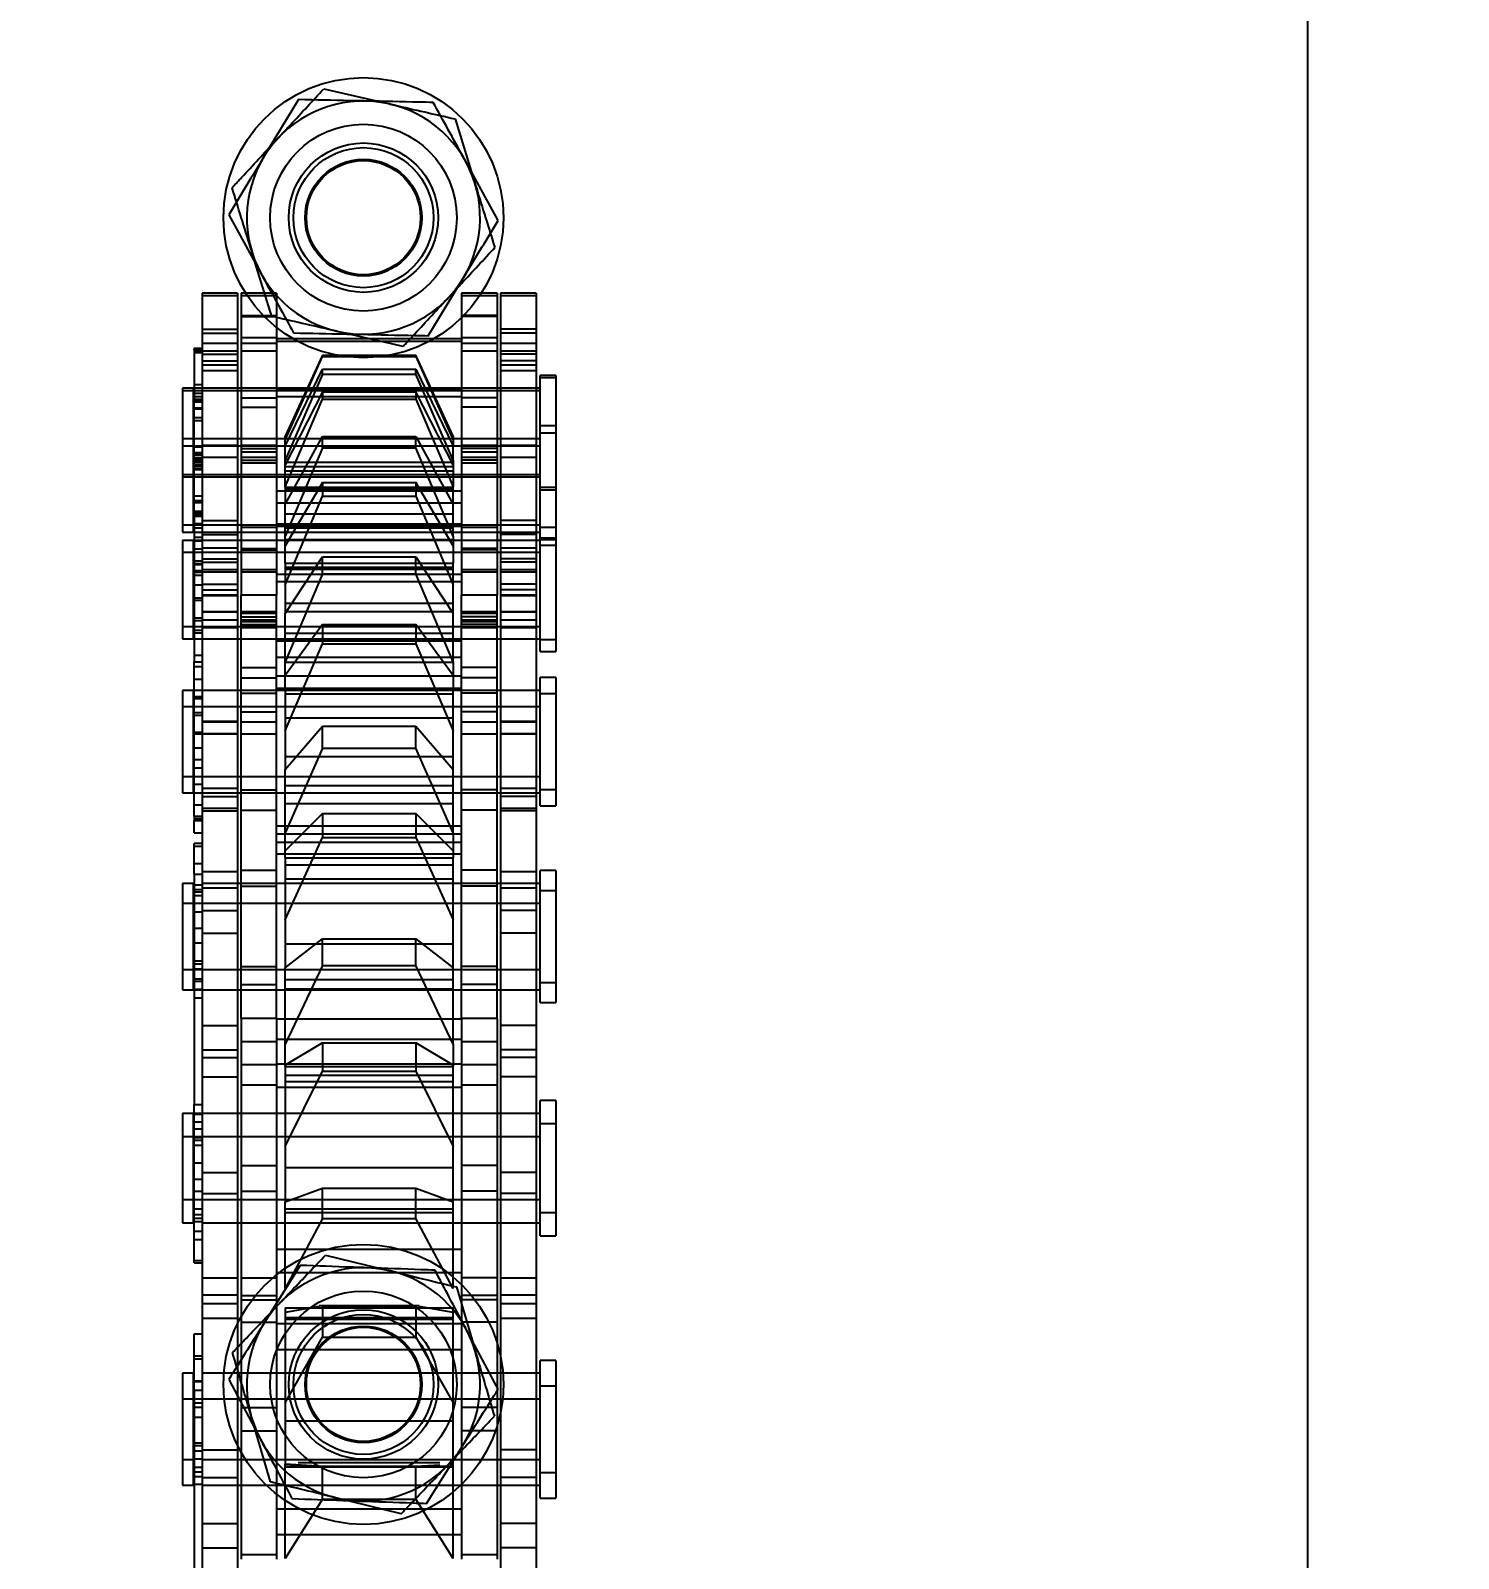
# Model space of a CAD drawing. Header units: metres. Extents: x 0 to 63075, y 0 to 44550.
# Drawn here: x 13789.2 to 13850.4, y 30294.1 to 30359.6 of the extents above; entities that cross this region are included whole.
import ezdxf

# ---------------------------------------------------------------- set-up
doc = ezdxf.new("R2010")
doc.units = ezdxf.units.M
doc.header["$LTSCALE"] = 75
doc.linetypes.add('HIDDEN2', pattern=[4.7625, 3.175, -1.5875])
for name, color, linetype in [('18_COTAS', 7, 'Continuous'), ('SDM', 7, 'Continuous'), ('SL1', 8, 'Continuous'), ('SL4', 4, 'Continuous'), ('ST1', 7, 'HIDDEN2')]:
    doc.layers.add(name, color=color, linetype=linetype)
doc.styles.add('ROMANS', font='ROMANS.SHX')
doc.dimstyles.new('75___1-75', dxfattribs={"dimscale": 75, "dimtxt": 2.5, "dimasz": 2, "dimexe": 1.5, "dimexo": 1, "dimgap": 0.5, "dimtad": 1, "dimdec": 0, "dimzin": 12, "dimtxsty": 'ROMANS', "dimcen": 0, "dimclrd": 256, "dimclre": 256, "dimclrt": 3, "dimazin": 3, "dimtfac": 1, "dimtdec": 0, "dimtmove": 0, "dimatfit": 0, "dimfxl": 1, "dimlwd": -1, "dimlwe": -1, "dimarcsym": 0})

# ---------------------------------------------------------------- blocks, each defined once
blk = doc.blocks.new('A$C1d93b9d1')
at = {"layer": 'SL1'}
for radius, start, end in [(1979, 150.488695, 76.215496), (1915.5, 151.397673, 77.946628), (1915.5, 151.397673, 77.482416), (1907.5, 151.517007, 77.895312), (1508, 159.384288, 0), (1508, 159.384288, 0), (1500, 179.960074, 0.039926)]:
    blk.add_arc((6031.727, 6950), radius, start, end, dxfattribs=at)
blk = doc.blocks.new('*D27')
at = {"layer": '18_COTAS', "transparency": 16777216}
for p, q in [((12131.24, 27878.333), (12131.24, 30705.371)), ((13913.74, 30509.566), (13913.74, 30705.371)), ((11981.24, 30592.871), (11122.311, 30592.871)), ((13913.74, 30592.871), (12131.24, 30592.871)), ((14063.74, 30592.871), (14213.74, 30592.871))]:
    blk.add_line(p, q, dxfattribs=at)
for points in [[(11981.24, 30617.871), (11981.24, 30567.871), (12131.24, 30592.871)], [(14063.74, 30617.871), (14063.74, 30567.871), (13913.74, 30592.871)]]:
    blk.add_solid(points, dxfattribs=at)
at = {"layer": 'Defpoints', "color": 0, "transparency": 16777216}
for p in [(13913.74, 30592.871), (13913.74, 30434.566), (12131.24, 27803.333)]:
    blk.add_point(p, dxfattribs=at)
at = {"layer": '18_COTAS', "color": 3, "transparency": 16777216, "insert": (11476.776, 30724.121), "char_height": 187.5, "attachment_point": 5, "style": 'ROMANS'}
blk.add_mtext('1782', dxfattribs=at)
blk = doc.blocks.new('A$C429c7d53')
at = {"layer": 'SL4'}
for p, q in [((79.979, 3266.559), (78.483, 3264.09)), ((88.532, 3261.379), (87.142, 3263.909)), ((76.988, 3261.621), (78.378, 3259.091)), ((85.541, 3256.441), (87.037, 3258.91)), ((80.052, 3216.599), (78.521, 3214.152)), ((88.53, 3211.295), (87.176, 3213.845)), ((76.99, 3211.705), (78.344, 3209.155)), ((85.468, 3206.401), (86.999, 3208.848))]:
    blk.add_line(p, q, dxfattribs=at)
for centre, start, end in [((82.76, 3261.5), 88.79712, 148.79712), ((82.76, 3261.5), 28.79712, 88.79712), ((82.76, 3261.5), 148.79712, 208.79712), ((82.76, 3261.5), 328.79712, 28.79712), ((82.76, 3261.5), 208.79712, 268.79712), ((82.76, 3261.5), 268.79712, 328.79712), ((82.76, 3211.5), 87.96809, 147.96809), ((82.76, 3211.5), 27.96809, 87.96809), ((82.76, 3211.5), 147.96809, 207.96809), ((82.76, 3211.5), 327.96809, 27.96809), ((82.76, 3211.5), 207.96809, 267.96809), ((82.76, 3211.5), 267.96809, 327.96809)]:
    blk.add_arc(centre, 5, start, end, dxfattribs=at)
for points, knots in [([(82.865, 3266.499), (82.639, 3266.504), (81.662, 3266.524), (80.71, 3266.544), (79.979, 3266.559)], [0, 0, 0, 0, 0.231849, 1, 1, 1, 1]), ([(85.751, 3266.438), (85.553, 3266.442), (84.613, 3266.462), (83.636, 3266.483), (82.865, 3266.499)], [0, 0, 0, 0, 0.211001, 1, 1, 1, 1]), ([(87.142, 3263.909), (87.109, 3263.969), (86.639, 3264.823), (86.179, 3265.66), (85.751, 3266.438)], [0, 0, 0, 0, 0.070201, 1, 1, 1, 1]), ([(78.483, 3264.09), (78.448, 3264.032), (77.943, 3263.198), (77.448, 3262.381), (76.988, 3261.621)], [0, 0, 0, 0, 0.070201, 1, 1, 1, 1]), ([(87.037, 3258.91), (87.072, 3258.968), (87.577, 3259.802), (88.072, 3260.619), (88.532, 3261.379)], [0, 0, 0, 0, 0.070201, 1, 1, 1, 1]), ([(78.378, 3259.091), (78.411, 3259.031), (78.881, 3258.177), (79.341, 3257.34), (79.769, 3256.562)], [0, 0, 0, 0, 0.070201, 1, 1, 1, 1]), ([(79.769, 3256.562), (80.5, 3256.546), (81.452, 3256.526), (82.429, 3256.506), (82.655, 3256.501)], [0, 0, 0, 0, 0.7681507, 1, 1, 1, 1]), ([(82.655, 3256.501), (83.426, 3256.485), (84.403, 3256.464), (85.343, 3256.445), (85.541, 3256.441)], [0, 0, 0, 0, 0.788999, 1, 1, 1, 1]), ([(82.937, 3216.497), (82.711, 3216.505), (81.735, 3216.54), (80.783, 3216.573), (80.052, 3216.599)], [0, 0, 0, 0, 0.231849, 1, 1, 1, 1]), ([(85.822, 3216.395), (85.624, 3216.402), (84.685, 3216.435), (83.708, 3216.47), (82.937, 3216.497)], [0, 0, 0, 0, 0.211001, 1, 1, 1, 1]), ([(87.176, 3213.845), (87.144, 3213.905), (86.687, 3214.766), (86.239, 3215.61), (85.822, 3216.395)], [0, 0, 0, 0, 0.070201, 1, 1, 1, 1]), ([(78.521, 3214.152), (78.485, 3214.094), (77.968, 3213.268), (77.461, 3212.458), (76.99, 3211.705)], [0, 0, 0, 0, 0.070201, 1, 1, 1, 1]), ([(86.999, 3208.848), (87.035, 3208.906), (87.552, 3209.732), (88.059, 3210.542), (88.53, 3211.295)], [0, 0, 0, 0, 0.070201, 1, 1, 1, 1]), ([(78.344, 3209.155), (78.376, 3209.095), (78.833, 3208.234), (79.281, 3207.39), (79.698, 3206.605)], [0, 0, 0, 0, 0.070201, 1, 1, 1, 1]), ([(79.698, 3206.605), (80.429, 3206.58), (81.38, 3206.546), (82.356, 3206.511), (82.583, 3206.503)], [0, 0, 0, 0, 0.768151, 1, 1, 1, 1]), ([(82.583, 3206.503), (83.353, 3206.476), (84.33, 3206.441), (85.269, 3206.408), (85.468, 3206.401)], [0, 0, 0, 0, 0.788999, 1, 1, 1, 1])]:
    blk.add_open_spline(points, degree=3, knots=knots, dxfattribs=at)
at = {"layer": 'ST1'}
for p, q in [((123.235, 3129.494), (123.235, 3339.738)), ((81.057, 3267.017), (83.872, 3266.375)), ((86.686, 3265.733), (87.538, 3262.975)), ((78.834, 3257.267), (77.982, 3260.025)), ((75.843, 3258.263), (75.843, 3256.727)), ((77.363, 3258.263), (75.843, 3258.263)), ((77.363, 3258.156), (75.843, 3258.156)), ((77.363, 3258.263), (77.363, 3256.727)), ((77.515, 3258.263), (77.515, 3256.102)), ((79.035, 3258.263), (77.515, 3258.263)), ((79.035, 3258.156), (77.515, 3258.156)), ((79.035, 3258.263), (79.035, 3256.102)), ((86.965, 3258.263), (86.965, 3256.102)), ((88.485, 3258.263), (86.965, 3258.263)), ((88.485, 3258.156), (86.965, 3258.156)), ((88.485, 3258.263), (88.485, 3256.102)), ((88.637, 3258.263), (88.637, 3256.727)), ((90.157, 3258.263), (88.637, 3258.263)), ((90.157, 3258.156), (88.637, 3258.156)), ((90.157, 3258.263), (90.157, 3256.727)), ((77.515, 3257.313), (79.035, 3257.313)), ((77.515, 3257.259), (79.035, 3257.259)), ((88.485, 3257.313), (86.965, 3257.313)), ((88.485, 3257.259), (86.965, 3257.259)), ((75.843, 3256.727), (77.363, 3256.727)), ((75.843, 3256.727), (75.843, 3256.102)), ((75.843, 3256.551), (77.363, 3256.551)), ((77.363, 3256.727), (77.363, 3256.102)), ((77.515, 3256.363), (79.035, 3256.363)), ((86.965, 3256.303), (79.035, 3256.303)), ((86.965, 3256.196), (79.035, 3256.196)), ((84.463, 3255.983), (81.648, 3256.625)), ((86.965, 3256.363), (88.485, 3256.363)), ((90.157, 3256.727), (88.637, 3256.727)), ((88.637, 3256.727), (88.637, 3256.102)), ((90.157, 3256.551), (88.637, 3256.551)), ((90.157, 3256.727), (90.157, 3256.102)), ((75.511, 3255.844), (75.511, 3255.895)), ((75.843, 3255.895), (75.511, 3255.895)), ((75.511, 3255.844), (75.843, 3255.844)), ((75.511, 3255.844), (75.511, 3253.682)), ((75.843, 3255.788), (75.511, 3255.788)), ((75.511, 3255.726), (75.843, 3255.726)), ((75.843, 3256.102), (75.843, 3251.658)), ((77.363, 3256.102), (75.843, 3256.102)), ((77.363, 3255.783), (75.843, 3255.783)), ((75.843, 3255.646), (77.363, 3255.646)), ((77.363, 3256.102), (77.363, 3251.74)), ((77.515, 3256.102), (77.515, 3253.784)), ((79.035, 3256.102), (77.515, 3256.102)), ((79.035, 3255.783), (77.515, 3255.783)), ((79.035, 3256.102), (79.035, 3253.784)), ((81, 3255.607), (79.4, 3252.135)), ((79.4, 3251.967), (81, 3255.549)), ((81, 3255.607), (85, 3255.607)), ((81, 3255.607), (81, 3255.549)), ((81, 3255.549), (85, 3255.549)), ((86.6, 3252.135), (85, 3255.607)), ((85, 3255.607), (85, 3255.549)), ((85, 3255.549), (86.6, 3251.967)), ((86.965, 3256.102), (86.965, 3253.784)), ((88.485, 3256.102), (86.965, 3256.102)), ((88.485, 3255.783), (86.965, 3255.783)), ((88.485, 3256.102), (88.485, 3253.784)), ((88.637, 3256.102), (88.637, 3251.74)), ((90.157, 3256.102), (88.637, 3256.102)), ((90.157, 3255.783), (88.637, 3255.783)), ((90.157, 3255.646), (88.637, 3255.646)), ((90.157, 3256.102), (90.157, 3251.74)), ((75.843, 3255.365), (77.363, 3255.365)), ((75.843, 3255.19), (77.363, 3255.19)), ((75.843, 3254.947), (77.363, 3254.947)), ((79.4, 3251.713), (81, 3255.009)), ((81, 3254.799), (81, 3255.009)), ((81, 3255.009), (85, 3255.009)), ((85, 3254.799), (85, 3255.009)), ((85, 3255.009), (86.6, 3251.713)), ((90.157, 3255.365), (88.637, 3255.365)), ((88.637, 3255.19), (90.157, 3255.19)), ((88.637, 3254.947), (90.157, 3254.947)), ((75.511, 3254.348), (75.843, 3254.348)), ((81, 3254.799), (79.4, 3251.107)), ((81, 3254.799), (85, 3254.799)), ((86.6, 3251.107), (85, 3254.799)), ((90.341, 3252.58), (90.341, 3254.742)), ((91, 3254.742), (90.341, 3254.742)), ((91, 3254.635), (90.341, 3254.635)), ((91, 3254.742), (91, 3252.58)), ((75, 3254.188), (75, 3252.027)), ((75.474, 3254.188), (75, 3254.188)), ((75.474, 3254.081), (75, 3254.081)), ((75.474, 3252.029), (75.474, 3254.188)), ((75.843, 3253.819), (75.474, 3253.819)), ((75.843, 3253.712), (75.474, 3253.712)), ((77.363, 3254.188), (75.511, 3254.188)), ((77.363, 3254.081), (75.511, 3254.081)), ((75.511, 3253.986), (75.843, 3253.986)), ((75.511, 3253.682), (75.843, 3253.682)), ((75.511, 3249.372), (75.511, 3253.682)), ((75.511, 3253.612), (75.843, 3253.612)), ((90.341, 3254.188), (75.843, 3254.188)), ((90.341, 3254.081), (75.843, 3254.081)), ((79.035, 3254.188), (77.515, 3254.188)), ((79.035, 3254.081), (77.515, 3254.081)), ((77.515, 3253.784), (79.035, 3253.784)), ((77.515, 3253.784), (77.515, 3251.74)), ((86.965, 3254.188), (79.035, 3254.188)), ((86.965, 3254.142), (79.035, 3254.142)), ((86.965, 3254.081), (79.035, 3254.081)), ((86.965, 3253.823), (79.035, 3253.823)), ((79.035, 3253.784), (79.035, 3251.74)), ((81, 3254.04), (79.4, 3250.901)), ((79.4, 3249.964), (81, 3253.715)), ((81, 3254.04), (85, 3254.04)), ((81, 3254.04), (81, 3253.715)), ((81, 3253.715), (85, 3253.715)), ((86.6, 3250.901), (85, 3254.04)), ((85, 3254.04), (85, 3253.715)), ((85, 3253.715), (86.6, 3249.964)), ((88.485, 3254.188), (86.965, 3254.188)), ((88.485, 3254.081), (86.965, 3254.081)), ((88.485, 3253.784), (86.965, 3253.784)), ((86.965, 3253.784), (86.965, 3251.74)), ((88.485, 3253.784), (88.485, 3251.74)), ((90.157, 3254.188), (88.637, 3254.188)), ((90.157, 3254.081), (88.637, 3254.081)), ((75.511, 3253.352), (75.843, 3253.352)), ((75.511, 3253.312), (75.843, 3253.312)), ((75.511, 3252.94), (75.843, 3252.94)), ((77.515, 3253.385), (79.035, 3253.385)), ((88.485, 3253.385), (86.965, 3253.385)), ((75.511, 3252.803), (75.843, 3252.803)), ((90.341, 3248.218), (90.341, 3252.58)), ((91, 3252.58), (90.341, 3252.58)), ((91, 3252.261), (90.341, 3252.261)), ((91, 3252.58), (91, 3248.218)), ((75, 3252.027), (75, 3248.337)), ((75.474, 3252.027), (75, 3252.027)), ((75.474, 3251.708), (75, 3251.708)), ((75.474, 3249.867), (75.474, 3252.027)), ((75.843, 3251.658), (75.474, 3251.658)), ((77.363, 3252.027), (75.511, 3252.027)), ((77.363, 3251.708), (75.511, 3251.708)), ((90.341, 3252.027), (75.843, 3252.027)), ((75.843, 3251.74), (75.843, 3248.525)), ((77.363, 3251.74), (75.843, 3251.74)), ((90.341, 3251.708), (75.843, 3251.708)), ((77.363, 3251.74), (77.363, 3248.525)), ((79.035, 3252.027), (77.515, 3252.027)), ((77.515, 3251.74), (77.515, 3245.318)), ((79.035, 3251.74), (77.515, 3251.74)), ((79.035, 3251.708), (77.515, 3251.708)), ((77.515, 3251.603), (79.035, 3251.603)), ((86.965, 3252.027), (79.035, 3252.027)), ((79.035, 3251.74), (79.035, 3245.318)), ((86.965, 3251.708), (79.035, 3251.708)), ((79.4, 3251.713), (79.4, 3252.135)), ((79.4, 3249.209), (81, 3252.115)), ((79.4, 3251.107), (79.4, 3251.713)), ((81, 3251.643), (79.4, 3247.849)), ((81, 3251.643), (81, 3252.115)), ((81, 3252.115), (85, 3252.115)), ((81, 3251.643), (85, 3251.643)), ((85, 3251.643), (85, 3252.115)), ((85, 3252.115), (86.6, 3249.209)), ((86.6, 3247.849), (85, 3251.643)), ((86.6, 3252.135), (86.6, 3251.713)), ((86.6, 3251.107), (86.6, 3251.713)), ((88.485, 3252.027), (86.965, 3252.027)), ((86.965, 3251.74), (86.965, 3245.318)), ((88.485, 3251.74), (86.965, 3251.74)), ((88.485, 3251.708), (86.965, 3251.708)), ((88.485, 3251.603), (86.965, 3251.603)), ((88.485, 3251.74), (88.485, 3245.318)), ((90.157, 3252.027), (88.637, 3252.027)), ((88.637, 3251.74), (88.637, 3248.525)), ((90.157, 3251.74), (88.637, 3251.74)), ((90.157, 3251.708), (88.637, 3251.708)), ((90.157, 3251.74), (90.157, 3248.525)), ((75.843, 3251.339), (75.474, 3251.339)), ((75.511, 3251.439), (75.843, 3251.439)), ((75.511, 3251.329), (75.843, 3251.329)), ((75.843, 3251.324), (75.511, 3251.324)), ((75.511, 3251.201), (75.843, 3251.201)), ((75.511, 3251.196), (75.843, 3251.196)), ((75.843, 3251.16), (75.511, 3251.16)), ((75.511, 3251.106), (75.843, 3251.106)), ((75.511, 3251.077), (75.843, 3251.077)), ((75.511, 3251.064), (75.843, 3251.064)), ((75.511, 3251.035), (75.843, 3251.035)), ((75.511, 3250.939), (75.843, 3250.939)), ((77.363, 3251.22), (75.843, 3251.22)), ((77.515, 3251.466), (79.035, 3251.466)), ((79.035, 3251.22), (77.515, 3251.22)), ((77.515, 3251.104), (79.035, 3251.104)), ((77.515, 3250.988), (79.035, 3250.988)), ((79.4, 3249.956), (79.4, 3251.107)), ((79.4, 3251.027), (86.6, 3251.027)), ((86.6, 3251.107), (86.6, 3249.956)), ((86.965, 3251.466), (88.485, 3251.466)), ((88.485, 3251.22), (86.965, 3251.22)), ((88.485, 3251.104), (86.965, 3251.104)), ((86.965, 3250.988), (88.485, 3250.988)), ((90.157, 3251.22), (88.637, 3251.22)), ((75, 3250.498), (75.474, 3250.498)), ((75, 3250.391), (75.474, 3250.391)), ((75.474, 3250.867), (75.843, 3250.867)), ((75.474, 3250.76), (75.843, 3250.76)), ((75.511, 3250.709), (75.843, 3250.709)), ((75.511, 3250.498), (77.363, 3250.498)), ((75.511, 3250.391), (77.363, 3250.391)), ((75.843, 3250.498), (90.341, 3250.498)), ((75.843, 3250.391), (90.341, 3250.391)), ((77.515, 3250.498), (79.035, 3250.498)), ((77.515, 3250.391), (79.035, 3250.391)), ((79.035, 3250.498), (86.965, 3250.498)), ((79.035, 3250.391), (86.965, 3250.391)), ((79.4, 3250.836), (86.6, 3250.836)), ((79.4, 3250.645), (86.6, 3250.645)), ((86.965, 3250.498), (88.485, 3250.498)), ((86.965, 3250.391), (88.485, 3250.391)), ((88.637, 3250.498), (90.157, 3250.498)), ((88.637, 3250.391), (90.157, 3250.391)), ((75.474, 3248.337), (75.474, 3249.867)), ((86.965, 3249.78), (79.035, 3249.78)), ((81, 3250.15), (79.4, 3247.443)), ((79.4, 3249.956), (86.6, 3249.956)), ((79.4, 3249.956), (79.4, 3249.209)), ((79.4, 3249.872), (86.6, 3249.872)), ((81, 3250.15), (85, 3250.15)), ((81, 3250.15), (81, 3249.569)), ((86.6, 3247.443), (85, 3250.15)), ((85, 3250.15), (85, 3249.569)), ((86.6, 3249.209), (86.6, 3249.956)), ((90.341, 3249.945), (91, 3249.945)), ((90.341, 3249.838), (91, 3249.838)), ((75.511, 3249.585), (75.843, 3249.585)), ((75.511, 3248.884), (75.511, 3249.372)), ((75.843, 3249.372), (75.511, 3249.372)), ((75.511, 3249.296), (75.843, 3249.296)), ((86.965, 3249.26), (79.035, 3249.26)), ((79.4, 3245.769), (81, 3249.569)), ((79.4, 3247.849), (79.4, 3249.209)), ((81, 3249.569), (85, 3249.569)), ((85, 3249.569), (86.6, 3245.769)), ((86.6, 3247.849), (86.6, 3249.209)), ((75, 3248.337), (75, 3248.018)), ((75, 3248.337), (75.474, 3248.337)), ((75.474, 3248.706), (75.843, 3248.706)), ((75.474, 3248.387), (75.843, 3248.387)), ((75.474, 3248.018), (75.474, 3248.337)), ((75.843, 3248.913), (75.511, 3248.913)), ((75.511, 3248.884), (75.843, 3248.884)), ((75.511, 3248.884), (75.511, 3242.463)), ((75.843, 3248.852), (75.511, 3248.852)), ((75.511, 3248.843), (75.843, 3248.843)), ((75.843, 3248.787), (75.511, 3248.787)), ((75.511, 3248.747), (75.843, 3248.747)), ((75.511, 3248.727), (75.843, 3248.727)), ((75.511, 3248.337), (77.363, 3248.337)), ((75.511, 3248.334), (75.843, 3248.334)), ((75.843, 3248.525), (77.363, 3248.525)), ((75.843, 3248.525), (75.843, 3245.318)), ((75.843, 3248.337), (90.341, 3248.337)), ((77.363, 3248.525), (77.363, 3245.318)), ((77.515, 3248.337), (79.035, 3248.337)), ((79.035, 3248.383), (86.965, 3248.383)), ((79.035, 3248.337), (86.965, 3248.337)), ((79.4, 3248.805), (86.6, 3248.805)), ((86.965, 3248.337), (88.485, 3248.337)), ((90.157, 3248.525), (88.637, 3248.525)), ((88.637, 3248.525), (88.637, 3245.318)), ((88.637, 3248.337), (90.157, 3248.337)), ((90.157, 3248.525), (90.157, 3245.318)), ((75, 3248.018), (75.474, 3248.018)), ((75, 3247.665), (75, 3243.975)), ((75.474, 3247.665), (75, 3247.665)), ((75.474, 3244.887), (75.474, 3247.665)), ((75.511, 3248.206), (75.843, 3248.206)), ((75.511, 3248.018), (77.363, 3248.018)), ((75.511, 3247.809), (75.843, 3247.809)), ((77.363, 3247.665), (75.511, 3247.665)), ((75.843, 3248.018), (90.341, 3248.018)), ((75.843, 3247.916), (77.363, 3247.916)), ((90.341, 3247.665), (75.843, 3247.665)), ((79.035, 3248.217), (77.515, 3248.217)), ((77.515, 3248.018), (79.035, 3248.018)), ((79.035, 3247.665), (77.515, 3247.665)), ((79.035, 3248.276), (86.965, 3248.276)), ((79.035, 3248.018), (86.965, 3248.018)), ((86.965, 3247.665), (79.035, 3247.665)), ((79.4, 3248.24), (86.6, 3248.24)), ((79.4, 3248.207), (86.6, 3248.207)), ((79.4, 3246.692), (79.4, 3247.849)), ((79.4, 3247.715), (86.6, 3247.715)), ((86.6, 3247.849), (86.6, 3246.692)), ((88.485, 3248.217), (86.965, 3248.217)), ((86.965, 3248.018), (88.485, 3248.018)), ((88.485, 3247.665), (86.965, 3247.665)), ((88.637, 3248.018), (90.157, 3248.018)), ((90.157, 3247.916), (88.637, 3247.916)), ((90.157, 3247.665), (88.637, 3247.665)), ((90.341, 3243.421), (90.341, 3248.218)), ((91, 3248.218), (90.341, 3248.218)), ((90.341, 3247.783), (91, 3247.783)), ((91, 3247.699), (90.341, 3247.699)), ((91, 3248.218), (91, 3243.421)), ((75.474, 3247.145), (75, 3247.145)), ((75.843, 3247.296), (75.474, 3247.296)), ((75.511, 3247.653), (75.843, 3247.653)), ((77.363, 3247.145), (75.511, 3247.145)), ((77.363, 3247.335), (75.843, 3247.335)), ((77.363, 3247.152), (75.843, 3247.152)), ((90.341, 3247.145), (75.843, 3247.145)), ((77.515, 3247.32), (79.035, 3247.32)), ((77.515, 3247.267), (79.035, 3247.267)), ((79.035, 3247.145), (77.515, 3247.145)), ((86.965, 3247.145), (79.035, 3247.145)), ((88.485, 3247.32), (86.965, 3247.32)), ((88.485, 3247.267), (86.965, 3247.267)), ((88.485, 3247.145), (86.965, 3247.145)), ((90.157, 3247.335), (88.637, 3247.335)), ((90.157, 3247.152), (88.637, 3247.152)), ((90.157, 3247.145), (88.637, 3247.145)), ((90.341, 3247.464), (91, 3247.464)), ((75.843, 3246.776), (75.474, 3246.776)), ((75.511, 3246.681), (75.843, 3246.681)), ((75.511, 3246.63), (75.843, 3246.63)), ((75.511, 3246.374), (75.843, 3246.374)), ((75.843, 3246.879), (77.363, 3246.879)), ((75.843, 3246.734), (77.363, 3246.734)), ((75.843, 3246.423), (77.363, 3246.423)), ((77.515, 3246.423), (79.035, 3246.423)), ((79.4, 3244.537), (81, 3246.959)), ((79.4, 3246.692), (86.6, 3246.692)), ((79.4, 3246.692), (79.4, 3244.537)), ((79.4, 3246.526), (86.6, 3246.526)), ((79.4, 3246.434), (86.6, 3246.434)), ((81, 3246.24), (81, 3246.959)), ((81, 3246.959), (85, 3246.959)), ((85, 3246.24), (85, 3246.959)), ((85, 3246.959), (86.6, 3244.537)), ((86.6, 3244.537), (86.6, 3246.692)), ((86.965, 3246.423), (88.485, 3246.423)), ((90.157, 3246.879), (88.637, 3246.879)), ((90.157, 3246.734), (88.637, 3246.734)), ((88.637, 3246.423), (90.157, 3246.423)), ((75.511, 3246.311), (75.843, 3246.311)), ((75.511, 3246.18), (75.843, 3246.18)), ((75.511, 3245.764), (75.843, 3245.764)), ((75.843, 3246.316), (77.363, 3246.316)), ((75.843, 3245.798), (77.363, 3245.798)), ((77.515, 3246.316), (79.035, 3246.316)), ((79.035, 3246.222), (86.965, 3246.222)), ((79.035, 3245.903), (86.965, 3245.903)), ((81, 3246.24), (79.4, 3242.467)), ((81, 3246.24), (85, 3246.24)), ((86.6, 3242.467), (85, 3246.24)), ((86.965, 3246.316), (88.485, 3246.316)), ((88.637, 3246.316), (90.157, 3246.316)), ((90.157, 3245.798), (88.637, 3245.798)), ((75.511, 3245.214), (75.843, 3245.214)), ((75.511, 3245.106), (75.843, 3245.106)), ((75.843, 3245.548), (77.363, 3245.548)), ((75.843, 3245.318), (75.843, 3237.044)), ((77.363, 3245.318), (75.843, 3245.318)), ((75.843, 3245.315), (77.363, 3245.315)), ((75.843, 3245.311), (77.363, 3245.311)), ((77.363, 3245.318), (77.363, 3237.044)), ((77.515, 3241.12), (77.515, 3245.318)), ((79.035, 3245.318), (77.515, 3245.318)), ((79.035, 3241.12), (79.035, 3245.318)), ((86.965, 3241.12), (86.965, 3245.318)), ((88.485, 3245.318), (86.965, 3245.318)), ((88.485, 3241.12), (88.485, 3245.318)), ((90.157, 3245.548), (88.637, 3245.548)), ((88.637, 3245.318), (88.637, 3237.044)), ((90.157, 3245.318), (88.637, 3245.318)), ((90.157, 3245.315), (88.637, 3245.315)), ((88.637, 3245.311), (90.157, 3245.311)), ((90.157, 3245.318), (90.157, 3237.044)), ((75.474, 3243.975), (75.474, 3244.887)), ((77.363, 3244.615), (75.843, 3244.615)), ((75.843, 3244.613), (77.363, 3244.613)), ((75.843, 3244.612), (77.363, 3244.612)), ((79.035, 3244.615), (77.515, 3244.615)), ((79.035, 3244.535), (77.515, 3244.535)), ((77.515, 3244.398), (79.035, 3244.398)), ((79.4, 3244.974), (86.6, 3244.974)), ((79.4, 3244.62), (86.6, 3244.62)), ((79.4, 3242.467), (79.4, 3244.537)), ((86.6, 3242.467), (86.6, 3244.537)), ((88.485, 3244.615), (86.965, 3244.615)), ((88.485, 3244.535), (86.965, 3244.535)), ((88.485, 3244.398), (86.965, 3244.398)), ((90.157, 3244.615), (88.637, 3244.615)), ((90.157, 3244.613), (88.637, 3244.613)), ((88.637, 3244.612), (90.157, 3244.612)), ((75, 3243.975), (75, 3243.455)), ((75, 3243.975), (75.474, 3243.975)), ((75.474, 3244.344), (75.843, 3244.344)), ((75.474, 3243.455), (75.474, 3243.975)), ((75.474, 3243.824), (75.843, 3243.824)), ((75.511, 3244.238), (75.843, 3244.238)), ((75.511, 3243.975), (77.363, 3243.975)), ((75.843, 3244.262), (77.363, 3244.262)), ((75.843, 3243.975), (90.341, 3243.975)), ((75.843, 3243.943), (77.363, 3243.943)), ((77.515, 3244.262), (79.035, 3244.262)), ((79.035, 3244.176), (77.515, 3244.176)), ((77.515, 3244.059), (79.035, 3244.059)), ((77.515, 3243.975), (79.035, 3243.975)), ((77.515, 3243.943), (79.035, 3243.943)), ((79.035, 3243.975), (86.965, 3243.975)), ((81, 3244.061), (79.4, 3241.874)), ((81, 3244.061), (85, 3244.061)), ((81, 3244.061), (81, 3243.242)), ((86.6, 3241.874), (85, 3244.061)), ((85, 3244.061), (85, 3243.242)), ((86.965, 3244.262), (88.485, 3244.262)), ((88.485, 3244.176), (86.965, 3244.176)), ((88.485, 3244.059), (86.965, 3244.059)), ((86.965, 3243.975), (88.485, 3243.975)), ((86.965, 3243.943), (88.485, 3243.943)), ((88.637, 3244.262), (90.157, 3244.262)), ((88.637, 3243.975), (90.157, 3243.975)), ((88.637, 3243.943), (90.157, 3243.943)), ((75, 3243.455), (75.474, 3243.455)), ((75.511, 3243.702), (75.843, 3243.702)), ((75.511, 3243.455), (77.363, 3243.455)), ((75.843, 3243.455), (90.341, 3243.455)), ((77.515, 3243.455), (79.035, 3243.455)), ((79.035, 3243.455), (86.965, 3243.455)), ((86.965, 3243.358), (79.035, 3243.358)), ((79.4, 3243.697), (86.6, 3243.697)), ((79.4, 3239.515), (81, 3243.242)), ((81, 3243.242), (85, 3243.242)), ((85, 3243.242), (86.6, 3239.515)), ((86.965, 3243.455), (88.485, 3243.455)), ((88.637, 3243.455), (90.157, 3243.455)), ((90.341, 3242.902), (90.341, 3243.421)), ((90.341, 3243.421), (91, 3243.421)), ((91, 3243.421), (91, 3242.902)), ((75.511, 3242.755), (75.843, 3242.755)), ((75.511, 3242.463), (75.843, 3242.463)), ((75.511, 3235.846), (75.511, 3242.463)), ((86.965, 3242.655), (79.035, 3242.655)), ((79.4, 3241.34), (79.4, 3242.467)), ((79.4, 3242.453), (86.6, 3242.453)), ((86.6, 3242.467), (86.6, 3241.34)), ((90.341, 3242.902), (91, 3242.902)), ((75.511, 3242.266), (75.843, 3242.266)), ((77.515, 3242.218), (79.035, 3242.218)), ((77.515, 3241.778), (79.035, 3241.778)), ((79.035, 3241.86), (86.965, 3241.86)), ((88.485, 3242.218), (86.965, 3242.218)), ((88.485, 3241.778), (86.965, 3241.778)), ((90.341, 3237), (90.341, 3241.797)), ((91, 3241.797), (90.341, 3241.797)), ((91, 3241.797), (91, 3237)), ((75, 3241.243), (75, 3237.553)), ((75.474, 3241.243), (75, 3241.243)), ((75.474, 3238.465), (75.474, 3241.243)), ((75.511, 3241.728), (75.843, 3241.728)), ((77.363, 3241.243), (75.511, 3241.243)), ((90.341, 3241.243), (75.843, 3241.243)), ((79.035, 3241.243), (77.515, 3241.243)), ((77.515, 3241.12), (79.035, 3241.12)), ((77.515, 3236.983), (77.515, 3241.12)), ((79.035, 3241.34), (86.965, 3241.34)), ((86.965, 3241.243), (79.035, 3241.243)), ((79.035, 3236.983), (79.035, 3241.12)), ((79.4, 3241.34), (86.6, 3241.34)), ((79.4, 3241.34), (79.4, 3237.846)), ((86.6, 3237.846), (86.6, 3241.34)), ((88.485, 3241.243), (86.965, 3241.243)), ((88.485, 3241.12), (86.965, 3241.12)), ((86.965, 3236.983), (86.965, 3241.12)), ((88.485, 3236.983), (88.485, 3241.12)), ((90.157, 3241.243), (88.637, 3241.243)), ((75.474, 3240.54), (75, 3240.54)), ((75.843, 3240.874), (75.474, 3240.874)), ((75.511, 3240.98), (75.843, 3240.98)), ((77.363, 3240.54), (75.511, 3240.54)), ((90.341, 3240.54), (75.843, 3240.54)), ((79.035, 3240.54), (77.515, 3240.54)), ((86.965, 3240.54), (79.035, 3240.54)), ((79.4, 3241.098), (86.6, 3241.098)), ((88.485, 3240.54), (86.965, 3240.54)), ((90.157, 3240.54), (88.637, 3240.54)), ((91, 3241.093), (90.341, 3241.093)), ((75.843, 3240.171), (75.474, 3240.171)), ((75.511, 3240.292), (75.843, 3240.292)), ((77.363, 3239.907), (75.843, 3239.907)), ((75.843, 3239.904), (77.363, 3239.904)), ((75.843, 3239.9), (77.363, 3239.9)), ((77.515, 3240.32), (79.035, 3240.32)), ((77.515, 3239.9), (79.035, 3239.9)), ((79.4, 3240.072), (86.6, 3240.072)), ((88.485, 3240.32), (86.965, 3240.32)), ((86.965, 3239.9), (88.485, 3239.9)), ((90.157, 3239.907), (88.637, 3239.907)), ((90.157, 3239.904), (88.637, 3239.904)), ((88.637, 3239.9), (90.157, 3239.9)), ((75.511, 3239.454), (75.843, 3239.454)), ((75.511, 3239.379), (75.843, 3239.379)), ((77.363, 3239.382), (75.843, 3239.382)), ((75.843, 3239.381), (77.363, 3239.381)), ((75.843, 3239.38), (77.363, 3239.38)), ((77.515, 3239.38), (79.035, 3239.38)), ((79.4, 3237.846), (81, 3239.707)), ((81, 3238.765), (81, 3239.707)), ((81, 3239.707), (85, 3239.707)), ((85, 3238.765), (85, 3239.707)), ((85, 3239.707), (86.6, 3237.846)), ((86.965, 3239.38), (88.485, 3239.38)), ((90.157, 3239.382), (88.637, 3239.382)), ((90.157, 3239.381), (88.637, 3239.381)), ((88.637, 3239.38), (90.157, 3239.38)), ((75.511, 3238.781), (75.843, 3238.781)), ((81, 3238.765), (79.4, 3235.133)), ((81, 3238.765), (85, 3238.765)), ((86.6, 3235.133), (85, 3238.765)), ((75.474, 3237.553), (75.474, 3238.465)), ((75.474, 3237.922), (75.843, 3237.922)), ((75.511, 3238.275), (75.843, 3238.275)), ((79.4, 3238.413), (86.6, 3238.413)), ((79.4, 3235.133), (79.4, 3237.846)), ((86.6, 3235.133), (86.6, 3237.846)), ((75, 3237.553), (75, 3236.85)), ((75, 3237.553), (75.474, 3237.553)), ((75.474, 3236.85), (75.474, 3237.553)), ((75.474, 3237.219), (75.843, 3237.219)), ((75.511, 3237.553), (77.363, 3237.553)), ((75.843, 3237.553), (90.341, 3237.553)), ((77.515, 3237.553), (79.035, 3237.553)), ((79.035, 3237.553), (86.965, 3237.553)), ((86.965, 3237.553), (88.485, 3237.553)), ((88.637, 3237.553), (90.157, 3237.553)), ((75, 3236.85), (75.474, 3236.85)), ((75.511, 3236.858), (75.843, 3236.858)), ((75.511, 3236.85), (77.363, 3236.85)), ((75.843, 3237.044), (75.843, 3231.806)), ((77.363, 3237.044), (75.843, 3237.044)), ((75.843, 3236.85), (90.341, 3236.85)), ((75.843, 3236.693), (77.363, 3236.693)), ((77.363, 3237.044), (77.363, 3231.806)), ((77.515, 3236.983), (79.035, 3236.983)), ((77.515, 3227.182), (77.515, 3236.983)), ((77.515, 3236.85), (79.035, 3236.85)), ((79.035, 3227.182), (79.035, 3236.983)), ((79.035, 3236.85), (86.965, 3236.85)), ((79.4, 3237.163), (86.6, 3237.163)), ((88.485, 3236.983), (86.965, 3236.983)), ((86.965, 3227.182), (86.965, 3236.983)), ((86.965, 3236.85), (88.485, 3236.85)), ((88.485, 3227.182), (88.485, 3236.983)), ((88.637, 3237.044), (88.637, 3231.806)), ((90.157, 3237.044), (88.637, 3237.044)), ((88.637, 3236.85), (90.157, 3236.85)), ((90.157, 3236.693), (88.637, 3236.693)), ((90.157, 3237.044), (90.157, 3231.806)), ((90.341, 3236.296), (90.341, 3237)), ((90.341, 3237), (91, 3237)), ((91, 3237), (91, 3236.296)), ((75.511, 3236.334), (75.843, 3236.334)), ((77.363, 3236.178), (75.843, 3236.178)), ((75.843, 3236.078), (77.363, 3236.078)), ((77.515, 3236.102), (79.035, 3236.102)), ((79.4, 3236.392), (86.6, 3236.392)), ((81, 3235.968), (79.4, 3234.371)), ((81, 3235.968), (85, 3235.968)), ((81, 3235.968), (81, 3234.938)), ((86.6, 3234.371), (85, 3235.968)), ((85, 3235.968), (85, 3234.938)), ((88.485, 3236.102), (86.965, 3236.102)), ((90.157, 3236.178), (88.637, 3236.178)), ((90.157, 3236.078), (88.637, 3236.078)), ((90.341, 3236.296), (91, 3236.296)), ((75.511, 3235.846), (75.511, 3235.661)), ((75.511, 3235.846), (75.843, 3235.846)), ((75.511, 3235.753), (75.843, 3235.753)), ((75.511, 3235.661), (75.843, 3235.661)), ((75.511, 3235.143), (75.511, 3235.661)), ((79.035, 3235.438), (86.965, 3235.438)), ((75.511, 3235.143), (75.843, 3235.143)), ((75.511, 3233.362), (75.511, 3234.676)), ((75.843, 3234.676), (75.511, 3234.676)), ((75.511, 3234.563), (75.843, 3234.563)), ((86.965, 3235.084), (79.035, 3235.084)), ((79.035, 3234.735), (86.965, 3234.735)), ((79.4, 3234.072), (79.4, 3235.133)), ((79.4, 3231.404), (81, 3234.938)), ((81, 3234.938), (85, 3234.938)), ((85, 3234.938), (86.6, 3231.404)), ((86.6, 3235.133), (86.6, 3234.072)), ((86.965, 3234.218), (79.035, 3234.218)), ((79.4, 3234.072), (86.6, 3234.072)), ((79.4, 3234.072), (79.4, 3229.352)), ((86.6, 3229.352), (86.6, 3234.072)), ((75.843, 3233.81), (75.511, 3233.81)), ((75.511, 3233.362), (75.843, 3233.362)), ((75.511, 3233.362), (75.511, 3223.5)), ((75.843, 3233.478), (77.363, 3233.478)), ((77.515, 3233.539), (79.035, 3233.539)), ((79.4, 3233.763), (86.6, 3233.763)), ((88.485, 3233.539), (86.965, 3233.539)), ((88.637, 3233.478), (90.157, 3233.478)), ((90.341, 3228.725), (90.341, 3233.522)), ((91, 3233.522), (90.341, 3233.522)), ((91, 3233.522), (91, 3228.725)), ((75, 3232.969), (75, 3229.279)), ((75.474, 3232.969), (75, 3232.969)), ((75.474, 3229.691), (75.474, 3232.969)), ((75.843, 3232.6), (75.474, 3232.6)), ((75.511, 3232.913), (75.843, 3232.913)), ((75.511, 3232.703), (75.843, 3232.703)), ((77.363, 3232.969), (75.843, 3232.969)), ((90.341, 3232.969), (75.843, 3232.969)), ((75.843, 3232.775), (77.363, 3232.775)), ((79.035, 3232.969), (77.515, 3232.969)), ((77.515, 3232.851), (79.035, 3232.851)), ((86.965, 3232.969), (79.035, 3232.969)), ((79.4, 3233.166), (86.6, 3233.166)), ((88.485, 3232.969), (86.965, 3232.969)), ((88.485, 3232.851), (86.965, 3232.851)), ((90.157, 3232.969), (88.637, 3232.969)), ((88.637, 3232.775), (90.157, 3232.775)), ((91, 3232.657), (90.341, 3232.657)), ((75.474, 3232.103), (75, 3232.103)), ((75.511, 3232.449), (75.843, 3232.449)), ((77.363, 3232.103), (75.511, 3232.103)), ((90.341, 3232.103), (75.843, 3232.103)), ((79.035, 3232.103), (77.515, 3232.103)), ((86.965, 3232.103), (79.035, 3232.103)), ((88.485, 3232.103), (86.965, 3232.103)), ((90.157, 3232.103), (88.637, 3232.103)), ((75.843, 3231.734), (75.474, 3231.734)), ((75.843, 3231.806), (77.363, 3231.806)), ((75.843, 3231.806), (75.843, 3226.875)), ((77.363, 3231.806), (77.363, 3226.875)), ((90.157, 3231.806), (88.637, 3231.806)), ((88.637, 3231.806), (88.637, 3226.875)), ((90.157, 3231.806), (90.157, 3226.875)), ((75.511, 3231.053), (75.843, 3231.053)), ((75.843, 3230.841), (77.363, 3230.841)), ((90.157, 3230.841), (88.637, 3230.841)), ((75.511, 3230.424), (75.843, 3230.424)), ((79.4, 3229.352), (81, 3230.591)), ((79.4, 3230.384), (86.6, 3230.384)), ((81, 3229.456), (81, 3230.591)), ((81, 3230.591), (85, 3230.591)), ((85, 3229.456), (85, 3230.591)), ((85, 3230.591), (86.6, 3229.352)), ((75.474, 3229.279), (75.474, 3229.691)), ((75.474, 3229.648), (75.843, 3229.648)), ((75.511, 3229.53), (75.843, 3229.53)), ((77.515, 3229.402), (79.035, 3229.402)), ((81, 3229.456), (79.4, 3226.082)), ((79.4, 3226.082), (79.4, 3229.352)), ((81, 3229.456), (85, 3229.456)), ((86.6, 3226.082), (85, 3229.456)), ((86.6, 3226.082), (86.6, 3229.352)), ((88.485, 3229.402), (86.965, 3229.402)), ((75, 3229.279), (75, 3228.413)), ((75, 3229.279), (75.474, 3229.279)), ((75.474, 3228.413), (75.474, 3229.279)), ((75.474, 3228.782), (75.843, 3228.782)), ((75.511, 3229.309), (75.843, 3229.309)), ((75.511, 3229.279), (77.363, 3229.279)), ((75.511, 3228.886), (75.843, 3228.886)), ((75.843, 3229.279), (90.341, 3229.279)), ((77.515, 3229.279), (79.035, 3229.279)), ((79.035, 3229.279), (86.965, 3229.279)), ((79.4, 3228.847), (86.6, 3228.847)), ((86.965, 3229.279), (88.485, 3229.279)), ((88.637, 3229.279), (90.157, 3229.279)), ((90.341, 3227.86), (90.341, 3228.725)), ((90.341, 3228.725), (91, 3228.725)), ((91, 3228.725), (91, 3227.86)), ((75, 3228.413), (75.474, 3228.413)), ((75.511, 3228.438), (75.843, 3228.438)), ((75.511, 3228.413), (77.363, 3228.413)), ((75.511, 3228.067), (75.843, 3228.067)), ((75.843, 3228.413), (90.341, 3228.413)), ((77.515, 3228.632), (79.035, 3228.632)), ((77.515, 3228.413), (79.035, 3228.413)), ((79.035, 3228.413), (86.965, 3228.413)), ((79.4, 3228.446), (86.6, 3228.446)), ((88.485, 3228.632), (86.965, 3228.632)), ((86.965, 3228.413), (88.485, 3228.413)), ((88.637, 3228.413), (90.157, 3228.413)), ((90.341, 3227.86), (91, 3227.86)), ((75.843, 3226.875), (77.363, 3226.875)), ((75.843, 3226.875), (75.843, 3216.05)), ((77.363, 3226.875), (77.363, 3216.05)), ((77.515, 3227.182), (77.515, 3220.884)), ((79.035, 3227.182), (77.515, 3227.182)), ((79.035, 3227.182), (79.035, 3220.884)), ((79.035, 3227.164), (86.965, 3227.164)), ((86.965, 3227.182), (86.965, 3220.884)), ((88.485, 3227.182), (86.965, 3227.182)), ((88.485, 3227.182), (88.485, 3220.884)), ((90.157, 3226.875), (88.637, 3226.875)), ((88.637, 3226.875), (88.637, 3216.05)), ((90.157, 3226.875), (90.157, 3216.05)), ((79.035, 3226.182), (77.515, 3226.182)), ((79.035, 3226.298), (86.965, 3226.298)), ((81, 3226.133), (79.4, 3225.177)), ((79.4, 3225.123), (79.4, 3226.082)), ((81, 3226.133), (85, 3226.133)), ((81, 3226.133), (81, 3224.925)), ((86.6, 3225.177), (85, 3226.133)), ((85, 3226.133), (85, 3224.925)), ((86.6, 3226.082), (86.6, 3225.123)), ((88.485, 3226.182), (86.965, 3226.182)), ((75.843, 3225.844), (77.363, 3225.844)), ((75.843, 3225.51), (77.363, 3225.51)), ((90.157, 3225.844), (88.637, 3225.844)), ((90.157, 3225.51), (88.637, 3225.51)), ((77.515, 3225.204), (79.035, 3225.204)), ((86.965, 3225.222), (79.035, 3225.222)), ((79.4, 3225.123), (86.6, 3225.123)), ((79.4, 3225.123), (79.4, 3219.328)), ((79.4, 3221.697), (81, 3224.925)), ((79.4, 3224.755), (86.6, 3224.755)), ((81, 3224.925), (85, 3224.925)), ((85, 3224.925), (86.6, 3221.697)), ((86.6, 3219.328), (86.6, 3225.123)), ((86.965, 3225.204), (88.485, 3225.204)), ((75.843, 3224.677), (77.363, 3224.677)), ((77.515, 3224.338), (79.035, 3224.338)), ((86.965, 3224.222), (79.035, 3224.222)), ((79.4, 3224.479), (86.6, 3224.479)), ((86.965, 3224.338), (88.485, 3224.338)), ((90.157, 3224.677), (88.637, 3224.677)), ((75.511, 3223.5), (75.843, 3223.5)), ((75.511, 3217.71), (75.511, 3223.5)), ((90.341, 3218.863), (90.341, 3223.66)), ((91, 3223.66), (90.341, 3223.66)), ((91, 3223.66), (91, 3218.863)), ((75, 3223.107), (75, 3219.417)), ((75.474, 3223.107), (75, 3223.107)), ((75.474, 3219.829), (75.474, 3223.107)), ((77.363, 3223.107), (75.511, 3223.107)), ((75.511, 3223.076), (75.843, 3223.076)), ((90.341, 3223.107), (75.843, 3223.107)), ((79.035, 3223.107), (77.515, 3223.107)), ((86.965, 3223.107), (79.035, 3223.107)), ((88.485, 3223.107), (86.965, 3223.107)), ((90.157, 3223.107), (88.637, 3223.107)), ((75.843, 3222.738), (75.474, 3222.738)), ((75.511, 3222.454), (75.843, 3222.454)), ((91, 3222.661), (90.341, 3222.661)), ((75.474, 3222.107), (75, 3222.107)), ((75.843, 3221.738), (75.474, 3221.738)), ((77.363, 3222.107), (75.511, 3222.107)), ((75.511, 3222.082), (75.843, 3222.082)), ((75.511, 3221.962), (75.843, 3221.962)), ((90.341, 3222.107), (75.843, 3222.107)), ((79.035, 3222.107), (77.515, 3222.107)), ((86.965, 3222.107), (79.035, 3222.107)), ((88.485, 3222.107), (86.965, 3222.107)), ((90.157, 3222.107), (88.637, 3222.107)), ((75.511, 3220.991), (75.843, 3220.991)), ((77.515, 3220.884), (79.035, 3220.884)), ((77.515, 3220.884), (77.515, 3215.317)), ((79.035, 3220.884), (79.035, 3215.317)), ((88.485, 3220.884), (86.965, 3220.884)), ((86.965, 3220.884), (86.965, 3215.317)), ((88.485, 3220.884), (88.485, 3215.317)), ((75.511, 3220.302), (75.843, 3220.302)), ((75.843, 3220.579), (77.363, 3220.579)), ((79.4, 3220.792), (86.6, 3220.792)), ((90.157, 3220.579), (88.637, 3220.579)), ((75.474, 3219.417), (75.474, 3219.829)), ((75.474, 3219.786), (75.843, 3219.786)), ((75.843, 3219.679), (77.363, 3219.679)), ((77.515, 3219.784), (79.035, 3219.784)), ((79.4, 3219.328), (81, 3219.905)), ((81, 3218.613), (81, 3219.905)), ((81, 3219.905), (85, 3219.905)), ((85, 3218.613), (85, 3219.905)), ((85, 3219.905), (86.6, 3219.328)), ((88.485, 3219.784), (86.965, 3219.784)), ((90.157, 3219.679), (88.637, 3219.679)), ((75, 3219.417), (75, 3218.417)), ((75, 3219.417), (75.474, 3219.417)), ((75.474, 3218.417), (75.474, 3219.417)), ((75.511, 3219.417), (77.363, 3219.417)), ((75.511, 3219.024), (75.843, 3219.024)), ((75.843, 3219.417), (90.341, 3219.417)), ((77.515, 3219.417), (79.035, 3219.417)), ((79.035, 3219.417), (86.965, 3219.417)), ((79.4, 3215.606), (79.4, 3219.328)), ((79.4, 3219.017), (86.6, 3219.017)), ((79.4, 3218.87), (86.6, 3218.87)), ((86.6, 3215.606), (86.6, 3219.328)), ((86.965, 3219.417), (88.485, 3219.417)), ((88.637, 3219.417), (90.157, 3219.417)), ((90.341, 3217.864), (90.341, 3218.863)), ((90.341, 3218.863), (91, 3218.863)), ((91, 3218.863), (91, 3217.864)), ((75, 3218.417), (75.474, 3218.417)), ((75.474, 3218.786), (75.843, 3218.786)), ((75.511, 3218.63), (75.843, 3218.63)), ((75.511, 3218.481), (75.843, 3218.481)), ((75.843, 3218.417), (77.363, 3218.417)), ((75.843, 3218.417), (90.341, 3218.417)), ((77.515, 3218.417), (79.035, 3218.417)), ((79.035, 3218.417), (86.965, 3218.417)), ((81, 3218.613), (79.4, 3215.606)), ((81, 3218.613), (85, 3218.613)), ((86.6, 3215.606), (85, 3218.613)), ((86.965, 3218.417), (88.485, 3218.417)), ((88.637, 3218.417), (90.157, 3218.417)), ((75.511, 3218.071), (75.843, 3218.071)), ((75.511, 3216.71), (75.511, 3217.71)), ((75.511, 3217.71), (75.843, 3217.71)), ((90.341, 3217.864), (91, 3217.864)), ((79.035, 3217.302), (86.965, 3217.302)), ((81.137, 3217.041), (83.942, 3216.358)), ((75.511, 3216.809), (75.843, 3216.809)), ((75.511, 3216.71), (75.843, 3216.71)), ((79.035, 3216.302), (86.965, 3216.302)), ((75.843, 3216.05), (75.843, 3208.703)), ((77.363, 3216.05), (75.843, 3216.05)), ((77.363, 3216.05), (77.363, 3208.703)), ((77.515, 3216.074), (79.035, 3216.074)), ((86.747, 3215.676), (87.558, 3212.905)), ((88.485, 3216.074), (86.965, 3216.074)), ((88.637, 3216.05), (88.637, 3208.703)), ((90.157, 3216.05), (88.637, 3216.05)), ((90.157, 3216.05), (90.157, 3208.703)), ((75.843, 3215.342), (77.363, 3215.342)), ((77.363, 3214.948), (75.843, 3214.948)), ((77.515, 3215.317), (77.515, 3204.21)), ((77.515, 3215.317), (79.035, 3215.317)), ((77.515, 3215.123), (79.035, 3215.123)), ((79.035, 3215.317), (79.035, 3204.21)), ((88.485, 3215.317), (86.965, 3215.317)), ((86.965, 3215.317), (86.965, 3204.21)), ((88.485, 3215.123), (86.965, 3215.123)), ((88.485, 3215.317), (88.485, 3204.21)), ((88.637, 3215.342), (90.157, 3215.342)), ((90.157, 3214.948), (88.637, 3214.948)), ((75.843, 3214.342), (77.363, 3214.342)), ((80.857, 3214.845), (79.4, 3214.587)), ((79.4, 3214.779), (86.6, 3214.779)), ((79.4, 3214.779), (79.4, 3208.096)), ((79.4, 3214.364), (86.6, 3214.364)), ((79.4, 3214.289), (86.6, 3214.289)), ((85.143, 3214.874), (80.857, 3214.874)), ((81, 3214.871), (85, 3214.871)), ((81, 3214.871), (81, 3213.523)), ((85, 3214.871), (85, 3213.523)), ((86.6, 3214.587), (85.143, 3214.845)), ((86.6, 3208.096), (86.6, 3214.779)), ((88.637, 3214.342), (90.157, 3214.342)), ((75.511, 3213.662), (75.843, 3213.662)), ((75.511, 3211.256), (75.511, 3213.662)), ((77.515, 3214.167), (79.035, 3214.167)), ((86.965, 3214.09), (79.035, 3214.09)), ((88.485, 3214.167), (86.965, 3214.167)), ((86.965, 3212.988), (79.035, 3212.988)), ((79.4, 3210.706), (81, 3213.523)), ((81, 3213.523), (85, 3213.523)), ((85, 3213.523), (86.6, 3210.706)), ((75.511, 3212.726), (75.843, 3212.726)), ((75.843, 3212.58), (75.511, 3212.58)), ((90.341, 3207.731), (90.341, 3212.528)), ((91, 3212.528), (90.341, 3212.528)), ((91, 3212.528), (91, 3207.731)), ((75, 3211.975), (75, 3208.285)), ((75.474, 3211.975), (75, 3211.975)), ((75.474, 3208.285), (75.474, 3211.975)), ((75.511, 3211.647), (75.843, 3211.647)), ((77.363, 3211.975), (75.843, 3211.975)), ((90.341, 3211.975), (75.843, 3211.975)), ((79.035, 3211.975), (77.515, 3211.975)), ((86.965, 3211.975), (79.035, 3211.975)), ((88.485, 3211.975), (86.965, 3211.975)), ((90.157, 3211.975), (88.637, 3211.975)), ((75.843, 3211.606), (75.474, 3211.606)), ((75.511, 3211.256), (75.843, 3211.256)), ((75.511, 3211.256), (75.511, 3199.211)), ((91, 3211.427), (90.341, 3211.427)), ((75.474, 3210.873), (75, 3210.873)), ((75.843, 3210.504), (75.474, 3210.504)), ((77.363, 3210.873), (75.511, 3210.873)), ((75.511, 3210.711), (75.843, 3210.711)), ((90.341, 3210.873), (75.843, 3210.873)), ((79.035, 3210.873), (77.515, 3210.873)), ((77.515, 3210.508), (79.035, 3210.508)), ((86.965, 3210.873), (79.035, 3210.873)), ((88.485, 3210.873), (86.965, 3210.873)), ((88.485, 3210.508), (86.965, 3210.508)), ((90.157, 3210.873), (88.637, 3210.873)), ((75.511, 3210.098), (75.843, 3210.098)), ((78.773, 3207.324), (77.962, 3210.095)), ((79.4, 3209.945), (86.6, 3209.945)), ((77.515, 3209.506), (79.035, 3209.506)), ((88.485, 3209.506), (86.965, 3209.506)), ((75.474, 3208.654), (75.843, 3208.654)), ((75.511, 3209.003), (75.843, 3209.003)), ((75.511, 3208.875), (75.843, 3208.875)), ((75.843, 3208.703), (77.363, 3208.703)), ((75.843, 3208.703), (75.843, 3202.68)), ((77.363, 3208.703), (77.363, 3202.68)), ((90.157, 3208.703), (88.637, 3208.703)), ((88.637, 3208.703), (88.637, 3202.68)), ((90.157, 3208.703), (90.157, 3202.68)), ((75, 3208.285), (75, 3207.183)), ((75, 3208.285), (75.474, 3208.285)), ((75.474, 3207.183), (75.474, 3208.285)), ((75.511, 3208.314), (75.843, 3208.314)), ((75.511, 3207.959), (75.843, 3207.959)), ((75.511, 3207.751), (75.843, 3207.751)), ((75.843, 3208.285), (77.363, 3208.285)), ((75.843, 3208.285), (90.341, 3208.285)), ((77.515, 3208.285), (79.035, 3208.285)), ((79.035, 3208.285), (86.965, 3208.285)), ((79.4, 3208.096), (81, 3207.993)), ((79.4, 3204.042), (79.4, 3208.096)), ((79.4, 3207.989), (86.6, 3207.989)), ((79.4, 3207.972), (86.6, 3207.972)), ((86.038, 3208.138), (79.962, 3208.138)), ((81, 3206.585), (81, 3207.993)), ((81, 3207.993), (85, 3207.993)), ((85, 3207.993), (86.038, 3208.059)), ((85, 3206.585), (85, 3207.993)), ((86.6, 3204.042), (86.6, 3208.096)), ((86.965, 3208.285), (88.485, 3208.285)), ((88.637, 3208.285), (90.157, 3208.285)), ((90.341, 3206.63), (90.341, 3207.731)), ((90.341, 3207.731), (91, 3207.731)), ((91, 3207.731), (91, 3206.63)), ((75, 3207.183), (75.474, 3207.183)), ((75.474, 3207.552), (75.843, 3207.552)), ((75.511, 3207.218), (75.843, 3207.218)), ((75.843, 3207.505), (77.363, 3207.505)), ((75.843, 3207.183), (77.363, 3207.183)), ((75.843, 3207.183), (90.341, 3207.183)), ((77.515, 3207.183), (79.035, 3207.183)), ((79.035, 3207.183), (86.965, 3207.183)), ((86.965, 3207.183), (88.485, 3207.183)), ((90.157, 3207.505), (88.637, 3207.505)), ((88.637, 3207.183), (90.157, 3207.183)), ((81, 3206.585), (79.4, 3204.042)), ((81, 3206.585), (85, 3206.585)), ((84.383, 3205.959), (81.578, 3206.642)), ((86.6, 3204.042), (85, 3206.585)), ((90.341, 3206.63), (91, 3206.63)), ((79.035, 3206.17), (86.965, 3206.17)), ((75.843, 3205.534), (77.363, 3205.534)), ((90.157, 3205.534), (88.637, 3205.534)), ((75.843, 3204.497), (77.363, 3204.497)), ((79.035, 3205.068), (86.965, 3205.068)), ((90.157, 3204.497), (88.637, 3204.497)), ((77.515, 3204.21), (77.515, 3204.005)), ((77.515, 3204.21), (79.035, 3204.21)), ((79.035, 3204.21), (79.035, 3204.005)), ((86.965, 3204.21), (86.965, 3204.005)), ((86.965, 3204.21), (88.485, 3204.21)), ((88.485, 3204.21), (88.485, 3204.005))]:
    blk.add_line(p, q, dxfattribs=at)
for centre, radius in [((82.76, 3261.5), 6), ((82.76, 3261.5), 4), ((82.76, 3261.5), 3.2), ((82.76, 3261.5), 3), ((82.76, 3261.5), 2.5), ((82.76, 3261.5), 2.445), ((82.76, 3211.5), 6), ((82.76, 3211.5), 4), ((82.76, 3211.5), 3.2), ((82.76, 3211.5), 3), ((82.76, 3211.5), 2.5), ((82.76, 3211.5), 2.446)]:
    blk.add_circle(centre, radius, dxfattribs=at)
for points, knots in [([(79.094, 3264.9), (79.273, 3265.093), (79.937, 3265.809), (80.584, 3266.507), (81.057, 3267.017)], [0, 0, 0, 0, 0.268634, 1, 1, 1, 1]), ([(83.872, 3266.375), (83.939, 3266.36), (84.889, 3266.143), (85.82, 3265.93), (86.686, 3265.733)], [0, 0, 0, 0, 0.070201, 1, 1, 1, 1]), ([(77.131, 3262.784), (77.296, 3262.962), (77.936, 3263.651), (78.601, 3264.368), (79.094, 3264.9)], [0, 0, 0, 0, 0.257551, 1, 1, 1, 1]), ([(77.982, 3260.025), (77.962, 3260.091), (77.675, 3261.022), (77.393, 3261.935), (77.131, 3262.784)], [0, 0, 0, 0, 0.070201, 1, 1, 1, 1]), ([(87.538, 3262.975), (87.558, 3262.909), (87.845, 3261.978), (88.127, 3261.065), (88.389, 3260.216)], [0, 0, 0, 0, 0.070201, 1, 1, 1, 1]), ([(86.426, 3258.1), (86.604, 3258.292), (87.269, 3259.009), (87.916, 3259.706), (88.389, 3260.216)], [0, 0, 0, 0, 0.268634, 1, 1, 1, 1]), ([(84.463, 3255.983), (84.627, 3256.161), (85.267, 3256.851), (85.932, 3257.568), (86.426, 3258.1)], [0, 0, 0, 0, 0.257551, 1, 1, 1, 1]), ([(81.648, 3256.625), (81.581, 3256.64), (80.631, 3256.857), (79.7, 3257.07), (78.834, 3257.267)], [0, 0, 0, 0, 0.070201, 1, 1, 1, 1]), ([(79.144, 3214.953), (79.325, 3215.143), (80, 3215.85), (80.657, 3216.538), (81.137, 3217.041)], [0, 0, 0, 0, 0.268634, 1, 1, 1, 1]), ([(83.942, 3216.358), (84.009, 3216.342), (84.956, 3216.112), (85.884, 3215.886), (86.747, 3215.676)], [0, 0, 0, 0, 0.070201, 1, 1, 1, 1]), ([(77.15, 3212.865), (77.318, 3213.04), (77.967, 3213.721), (78.643, 3214.428), (79.144, 3214.953)], [0, 0, 0, 0, 0.257551, 1, 1, 1, 1]), ([(77.962, 3210.095), (77.942, 3210.16), (77.668, 3211.096), (77.4, 3212.013), (77.15, 3212.865)], [0, 0, 0, 0, 0.070201, 1, 1, 1, 1]), ([(87.558, 3212.905), (87.578, 3212.84), (87.852, 3211.904), (88.12, 3210.987), (88.37, 3210.135)], [0, 0, 0, 0, 0.070201, 1, 1, 1, 1]), ([(86.376, 3208.047), (86.557, 3208.237), (87.232, 3208.944), (87.889, 3209.632), (88.37, 3210.135)], [0, 0, 0, 0, 0.2686336, 1, 1, 1, 1]), ([(84.383, 3205.959), (84.55, 3206.134), (85.2, 3206.815), (85.875, 3207.522), (86.376, 3208.047)], [0, 0, 0, 0, 0.2575513, 1, 1, 1, 1]), ([(81.578, 3206.642), (81.511, 3206.658), (80.564, 3206.888), (79.636, 3207.114), (78.773, 3207.324)], [0, 0, 0, 0, 0.0702006, 1, 1, 1, 1])]:
    blk.add_open_spline(points, degree=3, knots=knots, dxfattribs=at)

msp = doc.modelspace()

# ---------------------------------------------------------------- block references
at = {"layer": 'SDM'}
for name, p in [('A$C1d93b9d1', (8259.513, 24302.833)), ('A$C429c7d53', (13720.74, 27090.066))]:
    msp.add_blockref(name, p, dxfattribs=at)

# ---------------------------------------------------------------- dimensions: what is measured, and where the dimension line sits
at = {"layer": '18_COTAS'}
dim = msp.add_linear_dim(base=(13913.739964506, 30592.871167243), p1=(12131.239964508, 27803.333456501), p2=(13913.739964506, 30434.565956577), dimstyle='75___1-75', dxfattribs=at)
dim.commit()
dim.dimension.update_dxf_attribs({"geometry": '*D27', "text_midpoint": (11476.775678793, 30592.871167243), "dimtype": 160})

doc.saveas('drawing.dxf')
